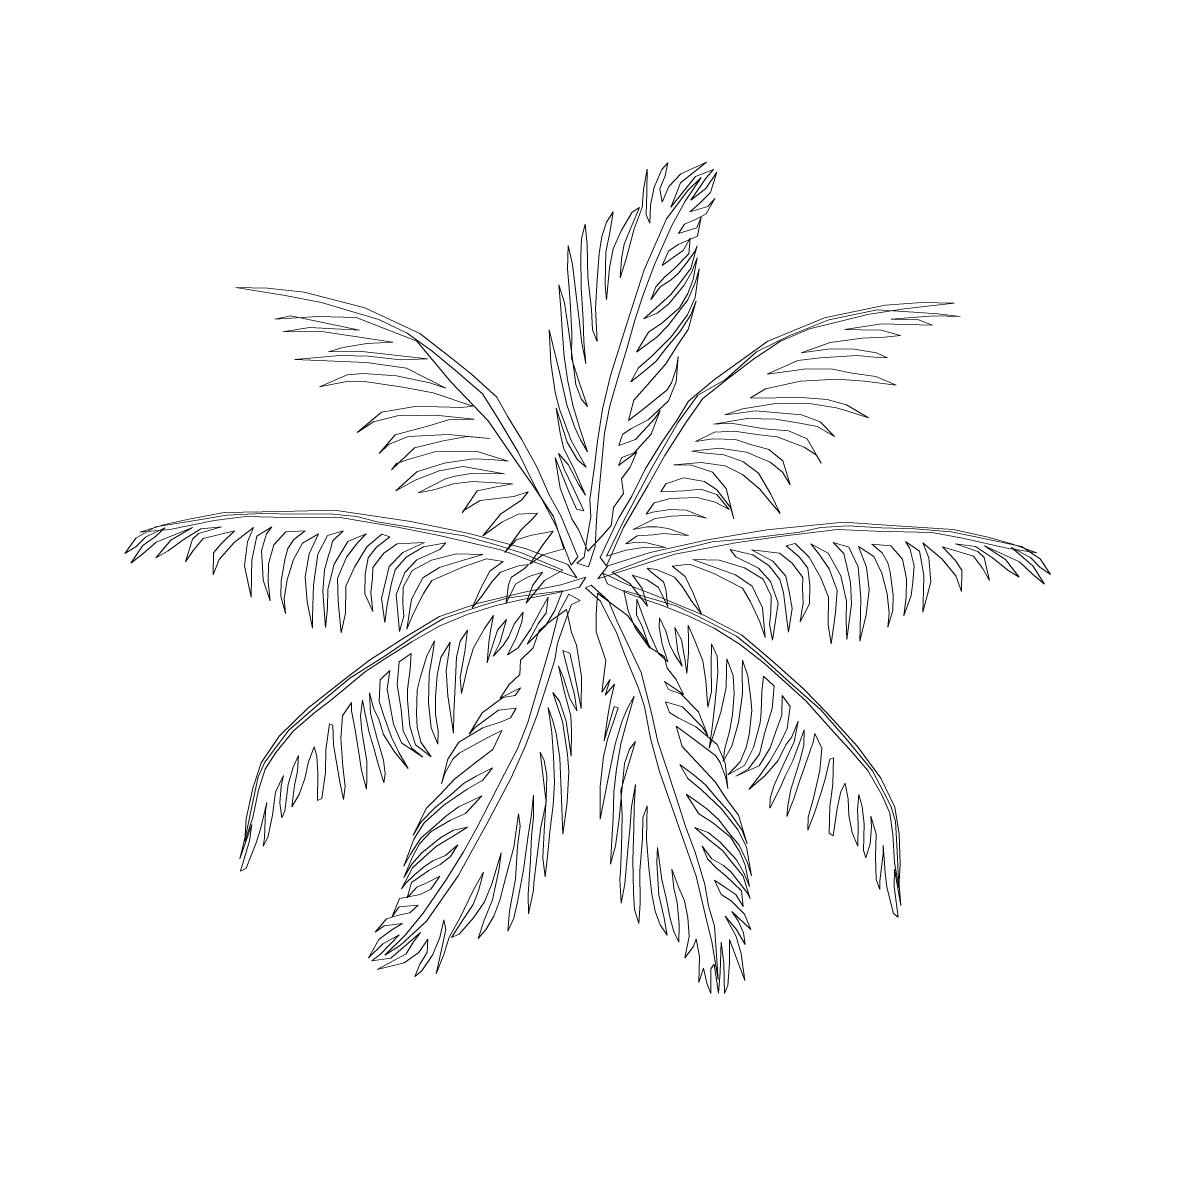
# Model space of a CAD drawing. Header units: millimetres. Extents: x 294.04 to 295.88, y 156.62 to 158.42.
import ezdxf

# ---------------------------------------------------------------- set-up
doc = ezdxf.new("R2010")
doc.units = ezdxf.units.MM
doc.layers.add('palma', color=94, linetype='Continuous', lineweight=5)

# ---------------------------------------------------------------- blocks, each defined once
blk = doc.blocks.new('PALMERA 1')
for points in [[(-0.0585, 0.0553), (-0.0502, 0.0955), (-0.0489, 0.1325), (-0.0592, 0.1814), (-0.0625, 0.1357), (-0.0619, 0.1096), (-0.0752, 0.0814), (-0.0724, 0.1145), (-0.0707, 0.1524), (-0.0709, 0.1977), (-0.0805, 0.2205), (-0.0849, 0.1839), (-0.0933, 0.1502), (-0.1012, 0.1335), (-0.1023, 0.163), (-0.0981, 0.1901), (-0.099, 0.211), (-0.1036, 0.24), (-0.1072, 0.2095), (-0.1214, 0.1635), (-0.1234, 0.1913), (-0.1142, 0.2289), (-0.1062, 0.2573), (-0.1254, 0.2212), (-0.1357, 0.1992), (-0.1472, 0.1703), (-0.1471, 0.2025), (-0.1455, 0.2469), (-0.1347, 0.2858), (-0.1167, 0.3354), (-0.1361, 0.3102), (-0.1567, 0.2618), (-0.175, 0.2231), (-0.1752, 0.2501), (-0.1628, 0.2808), (-0.1348, 0.3311), (-0.108, 0.3765), (-0.0862, 0.4114), (-0.1363, 0.3554), (-0.1662, 0.3147), (-0.1816, 0.2822), (-0.1907, 0.2628), (-0.1889, 0.2985), (-0.1762, 0.3323), (-0.1553, 0.3698), (-0.1368, 0.3976), (-0.1144, 0.4247), (-0.1005, 0.4472), (-0.1287, 0.4261), (-0.1605, 0.3884), (-0.1912, 0.3394), (-0.2076, 0.2998), (-0.218, 0.2778), (-0.2153, 0.311), (-0.202, 0.3552), (-0.1946, 0.3776), (-0.1699, 0.4186), (-0.1543, 0.4403), (-0.1313, 0.4617), (-0.0981, 0.4751), (-0.1363, 0.4716), (-0.1675, 0.4465), (-0.1992, 0.4066), (-0.2101, 0.3881), (-0.2275, 0.3512), (-0.2435, 0.3242), (-0.2545, 0.351), (-0.2328, 0.3902), (-0.2001, 0.4275), (-0.1727, 0.4629), (-0.1405, 0.4811), (-0.1122, 0.4839), (-0.1627, 0.484), (-0.1974, 0.4606), (-0.2195, 0.4366), (-0.245, 0.4099), (-0.2616, 0.3747), (-0.2674, 0.4011), (-0.2443, 0.4387), (-0.2192, 0.4601), (-0.1862, 0.4844), (-0.1562, 0.5025), (-0.1248, 0.5188), (-0.165, 0.5066), (-0.202, 0.4897), (-0.2285, 0.4677), (-0.2461, 0.4578), (-0.2699, 0.4346), (-0.2463, 0.4686), (-0.2096, 0.5008), (-0.1747, 0.5316), (-0.1564, 0.552), (-0.1481, 0.5696), (-0.1832, 0.541), (-0.2019, 0.524), (-0.2284, 0.5021), (-0.2535, 0.4763), (-0.2743, 0.4549), (-0.261, 0.4831), (-0.2407, 0.5079), (-0.2013, 0.5528), (-0.1828, 0.5806), (-0.1719, 0.5991), (-0.1995, 0.5724), (-0.2224, 0.5466), (-0.2551, 0.5115), (-0.2806, 0.4848), (-0.2907, 0.4702), (-0.2915, 0.5028), (-0.2698, 0.5421), (-0.2356, 0.5872), (-0.2106, 0.6174), (-0.1994, 0.6411), (-0.224, 0.6162), (-0.2529, 0.5846), (-0.2741, 0.5602), (-0.2973, 0.5292), (-0.3047, 0.5295), (-0.2823, 0.577), (-0.2584, 0.6163), (-0.236, 0.6638), (-0.241, 0.6715), (-0.2704, 0.6251), (-0.291, 0.5973), (-0.3051, 0.5856), (-0.298, 0.6167), (-0.2857, 0.6474), (-0.2782, 0.6815), (-0.2775, 0.7103), (-0.2962, 0.6707), (-0.3065, 0.6443), (-0.3215, 0.617), (-0.3173, 0.6419), (-0.3068, 0.6756), (-0.2844, 0.7231), (-0.2825, 0.7384), (-0.3016, 0.7162), (-0.3179, 0.6863), (-0.3253, 0.6661), (-0.3205, 0.7036), (-0.301, 0.745), (-0.2836, 0.7863), (-0.2824, 0.8072), (-0.2894, 0.7922), (-0.3175, 0.7441), (-0.3245, 0.7292), (-0.3053, 0.7814), (-0.2968, 0.8086), (-0.2876, 0.8623), (-0.2934, 0.8726), (-0.3108, 0.813), (-0.3253, 0.7823), (-0.3078, 0.8536), (-0.329, 0.7926), (-0.3451, 0.7518), (-0.366, 0.696), (-0.3705, 0.6637), (-0.3656, 0.5851), (-0.3429, 0.5056), (-0.3199, 0.4313), (-0.286, 0.3572), (-0.2515, 0.2775), (-0.2269, 0.2293), (-0.1754, 0.1653), (-0.1414, 0.1256), (-0.0585, 0.0553), (-0.0585, 0.0553)], [(-0.0083, 0.0384), (0.0116, 0.0766), (0.0256, 0.1077), (0.0311, 0.1681), (0.0643, 0.222), (0.0383, 0.2059), (0.0604, 0.2308), (0.0346, 0.2178), (0.0555, 0.2452), (0.0723, 0.27), (0.0992, 0.3128), (0.0533, 0.2585), (0.0471, 0.264), (0.0921, 0.3134), (0.1131, 0.3408), (0.1434, 0.3927), (0.1704, 0.4521), (0.1204, 0.3817), (0.082, 0.3277), (0.0502, 0.291), (0.0306, 0.2725), (0.0086, 0.2559), (0.0411, 0.2945), (0.0711, 0.3319), (0.0998, 0.374), (0.1234, 0.4139), (0.1459, 0.4615), (0.1658, 0.4998), (0.1874, 0.5425), (0.1636, 0.5131), (0.1357, 0.4675), (0.1036, 0.4111), (0.0808, 0.3709), (0.0598, 0.3487), (0.0428, 0.3396), (0.0762, 0.3779), (0.1088, 0.4164), (0.1269, 0.4636), (0.1537, 0.52), (0.1761, 0.5646), (0.1831, 0.5775), (0.2002, 0.622), (0.1775, 0.59), (0.1444, 0.5309), (0.1209, 0.4888), (0.1028, 0.4552), (0.078, 0.4178), (0.0983, 0.4569), (0.1163, 0.4958), (0.1439, 0.554), (0.1687, 0.6132), (0.1809, 0.645), (0.1847, 0.6738), (0.1655, 0.6374), (0.1397, 0.5785), (0.1086, 0.5217), (0.0912, 0.4846), (0.0737, 0.4663), (0.102, 0.5263), (0.1207, 0.5806), (0.1369, 0.6307), (0.1445, 0.6642), (0.1465, 0.6937), (0.1423, 0.7182), (0.1333, 0.681), (0.1252, 0.6383), (0.1018, 0.5774), (0.0883, 0.5503), (0.1068, 0.612), (0.114, 0.6499), (0.1232, 0.6901), (0.1272, 0.7167), (0.1267, 0.7398), (0.1114, 0.7082), (0.0975, 0.6666), (0.0916, 0.6376), (0.0798, 0.6015), (0.0825, 0.6411), (0.0829, 0.6691), (0.0905, 0.7026), (0.1032, 0.7384), (0.1282, 0.7736), (0.1033, 0.7603), (0.0922, 0.7478), (0.1006, 0.7832), (0.1227, 0.8299), (0.1026, 0.8074), (0.1089, 0.8373), (0.1102, 0.8597), (0.0897, 0.8144), (0.0802, 0.8087), (0.0957, 0.8653), (0.0756, 0.8292), (0.0494, 0.7747), (0.0617, 0.8148), (0.0851, 0.8704), (0.0723, 0.8586), (0.0508, 0.819), (0.0322, 0.7761), (0.0377, 0.8636), (0.0222, 0.8122), (0.0178, 0.7764), (0.021, 0.7304), (0.0116, 0.7631), (0.0074, 0.7981), (0.0008, 0.7756), (0.0012, 0.7494), (0.0051, 0.7271), (-0.0149, 0.7754), (-0.0161, 0.7425), (-0.0026, 0.7071), (0.0107, 0.6874), (0.0111, 0.656), (-0.0029, 0.6791), (-0.0158, 0.6997), (-0.0198, 0.7273), (-0.0292, 0.6975), (-0.0131, 0.658), (-0.0018, 0.636), (0.0067, 0.6119), (0.0064, 0.5839), (-0.0015, 0.615), (-0.0171, 0.6367), (-0.025, 0.6543), (-0.0324, 0.6811), (-0.0383, 0.7063), (-0.0387, 0.7189), (-0.0442, 0.6721), (-0.0333, 0.6325), (-0.0276, 0.6094), (-0.0098, 0.5744), (0.0046, 0.5439), (-0.0158, 0.5643), (-0.0297, 0.5904), (-0.0451, 0.637), (-0.0484, 0.6664), (-0.0474, 0.6962), (-0.0564, 0.6538), (-0.0574, 0.624), (-0.0524, 0.5908), (-0.0318, 0.5496), (-0.0139, 0.5229), (-0.0068, 0.4764), (-0.0188, 0.4967), (-0.0328, 0.5198), (-0.0454, 0.5496), (-0.0532, 0.5807), (-0.0619, 0.6122), (-0.0627, 0.651), (-0.0596, 0.678), (-0.0738, 0.622), (-0.0728, 0.5841), (-0.0594, 0.532), (-0.0383, 0.4812), (-0.0225, 0.4491), (-0.019, 0.4175), (-0.0369, 0.4494), (-0.0499, 0.4753), (-0.0587, 0.5068), (-0.0713, 0.547), (-0.0791, 0.5865), (-0.0781, 0.6163), (-0.085, 0.5575), (-0.0769, 0.519), (-0.0698, 0.4777), (-0.0516, 0.4249), (-0.0382, 0.3864), (-0.0438, 0.3448), (-0.0595, 0.3716), (-0.0914, 0.4297), (-0.0943, 0.4465), (-0.0922, 0.479), (-0.0873, 0.5), (-0.1027, 0.4518), (-0.1036, 0.4115), (-0.0791, 0.3614), (-0.0543, 0.3311), (-0.043, 0.3142), (-0.0443, 0.2918), (-0.071, 0.3146), (-0.0911, 0.3681), (-0.0942, 0.3871), (-0.0959, 0.3366), (-0.0786, 0.2894), (-0.0594, 0.2716), (-0.059, 0.2537), (-0.0824, 0.2929), (-0.0818, 0.2593), (-0.0747, 0.2316), (-0.0786, 0.2081), (-0.0607, 0.1814), (-0.0567, 0.1538), (-0.0448, 0.1034), (-0.0083, 0.0384), (-0.0083, 0.0384)], [(-0.0061, 0.2449), (-0.0019, 0.2828), (0.0129, 0.3459), (0.0234, 0.4138), (0.032, 0.5178), (0.0413, 0.634), (0.0562, 0.7137), (0.066, 0.7662), (0.085, 0.8402), (0.0485, 0.7396), (0.0429, 0.698), (0.0321, 0.6563), (0.0242, 0.5896), (0.0208, 0.5346), (0.0138, 0.4758), (0.008, 0.4145), (0.0021, 0.3584), (-0.0087, 0.3032), (-0.0236, 0.2182), (-0.0224, 0.1563), (-0.0213, 0.1048), (-0.0223, 0.0615), (-0.0033, 0.0187), (0.0093, 0.0191), (-0.0069, 0.0555), (-0.0084, 0.0842), (-0.0111, 0.1259), (-0.0082, 0.1717), (-0.0061, 0.2449), (-0.0061, 0.2449)], [(-0.0339, 0.0297), (-0.0343, 0.0062), (-0.0683, 0.0459), (-0.1186, 0.0965), (-0.1868, 0.1685), (-0.237, 0.2309), (-0.2717, 0.3031), (-0.3061, 0.3807), (-0.3284, 0.4406), (-0.3578, 0.5287), (-0.3743, 0.6054), (-0.3762, 0.6697), (-0.3626, 0.7214), (-0.34, 0.7784), (-0.3188, 0.8189), (-0.3311, 0.7699), (-0.3504, 0.7177), (-0.3625, 0.6761), (-0.3629, 0.6365), (-0.3568, 0.581), (-0.3408, 0.5261), (-0.3282, 0.4911), (-0.3005, 0.4039), (-0.2813, 0.3604), (-0.2556, 0.3031), (-0.2269, 0.2476), (-0.1927, 0.1971), (-0.1551, 0.1535), (-0.1159, 0.1135), (-0.0661, 0.0664), (-0.0339, 0.0297), (-0.0339, 0.0297)], [(0.0613, 0.0433), (0.0708, 0.0893), (0.0722, 0.116), (0.0883, 0.1777), (0.1147, 0.2354), (0.0988, 0.164), (0.091, 0.1252), (0.1016, 0.115), (0.1095, 0.1622), (0.1161, 0.2043), (0.125, 0.2363), (0.1274, 0.2082), (0.1223, 0.1649), (0.1215, 0.139), (0.1323, 0.1901), (0.1398, 0.2401), (0.1507, 0.2682), (0.172, 0.314), (0.1527, 0.2463), (0.1488, 0.2046), (0.1536, 0.183), (0.1594, 0.2438), (0.1772, 0.3079), (0.1888, 0.3403), (0.2165, 0.3948), (0.2504, 0.4495), (0.2184, 0.3693), (0.1939, 0.3077), (0.1811, 0.2605), (0.1768, 0.2347), (0.1743, 0.2065), (0.1882, 0.2553), (0.2041, 0.3003), (0.2231, 0.3478), (0.2446, 0.3887), (0.2716, 0.434), (0.2929, 0.4715), (0.317, 0.5129), (0.306, 0.4763), (0.2822, 0.4287), (0.2522, 0.3711), (0.2316, 0.3296), (0.2244, 0.2999), (0.2252, 0.2813), (0.2399, 0.3295), (0.2546, 0.3778), (0.2844, 0.4187), (0.3172, 0.4718), (0.3425, 0.5148), (0.3495, 0.5277), (0.3776, 0.5662), (0.3623, 0.5304), (0.3306, 0.4704), (0.3088, 0.4274), (0.2896, 0.3944), (0.2723, 0.3541), (0.2936, 0.3915), (0.3172, 0.4273), (0.3511, 0.482), (0.3879, 0.5358), (0.4074, 0.5625), (0.4295, 0.5813), (0.4099, 0.5462), (0.3731, 0.4924), (0.3432, 0.4348), (0.3214, 0.4001), (0.3148, 0.3761), (0.3504, 0.4332), (0.386, 0.477), (0.4185, 0.5183), (0.4425, 0.543), (0.4669, 0.56), (0.489, 0.5704), (0.4635, 0.5421), (0.432, 0.5121), (0.3942, 0.4602), (0.3782, 0.4334), (0.4199, 0.4824), (0.4478, 0.509), (0.4808, 0.5295), (0.5204, 0.5475), (0.5371, 0.5474), (0.5049, 0.5263), (0.4708, 0.5043), (0.4503, 0.4843), (0.4258, 0.454), (0.4581, 0.4786), (0.5049, 0.5179), (0.5411, 0.5445), (0.5646, 0.5719), (0.5942, 0.6009), (0.5673, 0.5639), (0.5409, 0.5278), (0.5369, 0.509), (0.5581, 0.5381), (0.5848, 0.5632), (0.6178, 0.5837), (0.6358, 0.5886), (0.6164, 0.5702), (0.5931, 0.5547), (0.5815, 0.5307), (0.6087, 0.5481), (0.6438, 0.555), (0.6983, 0.5455), (0.633, 0.5401), (0.6096, 0.5246), (0.5892, 0.5131), (0.6643, 0.5353), (0.7014, 0.5251), (0.6799, 0.5203), (0.6302, 0.5), (0.6673, 0.503), (0.7049, 0.5166), (0.6712, 0.4918), (0.6395, 0.4848), (0.6149, 0.4823), (0.65, 0.4711), (0.6716, 0.4758), (0.6399, 0.4604), (0.6157, 0.4636), (0.5927, 0.4684), (0.5716, 0.4609), (0.6075, 0.4491), (0.628, 0.4607), (0.6002, 0.434), (0.559, 0.4436), (0.5355, 0.4427), (0.5088, 0.426), (0.5364, 0.4275), (0.5594, 0.4276), (0.5855, 0.4387), (0.5656, 0.4147), (0.5237, 0.4067), (0.4982, 0.4048), (0.4734, 0.3988), (0.4501, 0.3834), (0.4813, 0.3931), (0.5071, 0.3923), (0.5275, 0.3955), (0.5535, 0.403), (0.5779, 0.4117), (0.5887, 0.4183), (0.5516, 0.3888), (0.5132, 0.3758), (0.49, 0.3687), (0.4517, 0.3641), (0.4183, 0.3596), (0.4464, 0.3535), (0.4751, 0.3567), (0.5226, 0.369), (0.5499, 0.3816), (0.5749, 0.3994), (0.5429, 0.3687), (0.5192, 0.351), (0.4879, 0.3378), (0.4434, 0.3329), (0.4107, 0.3326), (0.367, 0.3139), (0.3913, 0.3143), (0.4183, 0.315), (0.4499, 0.3221), (0.4811, 0.3318), (0.5123, 0.3416), (0.5439, 0.3619), (0.5657, 0.3785), (0.5262, 0.3375), (0.494, 0.3164), (0.4436, 0.3002), (0.3881, 0.2901), (0.3526, 0.2859), (0.3249, 0.2712), (0.3615, 0.2734), (0.3902, 0.2765), (0.4214, 0.2863), (0.4621, 0.2975), (0.4995, 0.3124), (0.524, 0.3295), (0.4784, 0.2917), (0.4416, 0.2776), (0.4031, 0.2611), (0.3488, 0.2477), (0.3093, 0.2381), (0.2773, 0.2108), (0.3084, 0.2122), (0.3737, 0.2175), (0.3902, 0.2236), (0.4164, 0.243), (0.4306, 0.2592), (0.3992, 0.2194), (0.3651, 0.1974), (0.3097, 0.1908), (0.2715, 0.1946), (0.2513, 0.1949), (0.2332, 0.1816), (0.2668, 0.1715), (0.3226, 0.1838), (0.3402, 0.1914), (0.2988, 0.1626), (0.2489, 0.152), (0.2244, 0.1579), (0.2091, 0.1486), (0.254, 0.1507), (0.2268, 0.1333), (0.1991, 0.1234), (0.1865, 0.0977), (0.1535, 0.0856), (0.1284, 0.0594), (0.1025, 0.0518), (0.0613, 0.0433), (0.0613, 0.0433)], [(0.1687, 0.1757), (0.2018, 0.2129), (0.2475, 0.259), (0.2988, 0.3047), (0.3806, 0.369), (0.4746, 0.4401), (0.5693, 0.4974), (0.6362, 0.5197), (0.6728, 0.5255), (0.6196, 0.5053), (0.5686, 0.4799), (0.4988, 0.4369), (0.4459, 0.4008), (0.4016, 0.3681), (0.3566, 0.3311), (0.3077, 0.2921), (0.2639, 0.2567), (0.2233, 0.2176), (0.1182, 0.0933), (0.0781, 0.0431), (0.0446, 0.017), (0.0295, 0.0376), (0.0482, 0.0384), (0.0704, 0.0607), (0.1051, 0.0968), (0.1236, 0.1254), (0.1687, 0.1757), (0.1687, 0.1757)], [(-0.0518, 0.0123), (-0.0752, 0.047), (-0.0887, 0.1029), (-0.0931, 0.0662), (-0.0867, 0.0342), (-0.1094, 0.0545), (-0.1242, 0.0777), (-0.1257, 0.1203), (-0.1362, 0.0865), (-0.138, 0.0713), (-0.1226, 0.0425), (-0.1193, 0.0334), (-0.1352, 0.0431), (-0.1615, 0.0716), (-0.1682, 0.0962), (-0.1737, 0.1301), (-0.181, 0.1603), (-0.1825, 0.1159), (-0.1817, 0.079), (-0.1662, 0.0502), (-0.1991, 0.0603), (-0.2352, 0.0956), (-0.2764, 0.1473), (-0.2801, 0.1781), (-0.2807, 0.2225), (-0.278, 0.2556), (-0.2971, 0.199), (-0.296, 0.1512), (-0.2744, 0.1173), (-0.2419, 0.0859), (-0.2094, 0.0544), (-0.2569, 0.0768), (-0.2964, 0.1116), (-0.3216, 0.1471), (-0.3225, 0.1841), (-0.3079, 0.2149), (-0.2962, 0.2351), (-0.2891, 0.2662), (-0.3294, 0.2035), (-0.3327, 0.1577), (-0.322, 0.1236), (-0.2897, 0.0848), (-0.2854, 0.0666), (-0.3226, 0.0949), (-0.3434, 0.1283), (-0.3515, 0.1612), (-0.3474, 0.1883), (-0.3353, 0.2299), (-0.3243, 0.2645), (-0.3508, 0.2243), (-0.3587, 0.1915), (-0.365, 0.16), (-0.3537, 0.1224), (-0.3241, 0.0848), (-0.3722, 0.1129), (-0.3876, 0.1417), (-0.3949, 0.1763), (-0.3858, 0.1957), (-0.3751, 0.2229), (-0.3546, 0.2551), (-0.3857, 0.2301), (-0.4019, 0.1957), (-0.4116, 0.1638), (-0.4053, 0.1361), (-0.3907, 0.1055), (-0.4086, 0.1086), (-0.4229, 0.1444), (-0.4275, 0.1917), (-0.4263, 0.233), (-0.4026, 0.2832), (-0.3926, 0.3204), (-0.4262, 0.2674), (-0.447, 0.2278), (-0.4503, 0.182), (-0.4434, 0.1465), (-0.4368, 0.1218), (-0.461, 0.1526), (-0.4656, 0.2043), (-0.4555, 0.2554), (-0.4393, 0.2897), (-0.4249, 0.3249), (-0.4622, 0.264), (-0.4778, 0.224), (-0.4841, 0.1947), (-0.4868, 0.1777), (-0.4891, 0.1659), (-0.4789, 0.1374), (-0.5033, 0.1586), (-0.5043, 0.2021), (-0.4843, 0.2604), (-0.4578, 0.3167), (-0.4474, 0.3387), (-0.4804, 0.2962), (-0.5063, 0.2525), (-0.5193, 0.2091), (-0.5217, 0.1651), (-0.5416, 0.196), (-0.5424, 0.233), (-0.5356, 0.2749), (-0.5238, 0.3113), (-0.51, 0.336), (-0.532, 0.3098), (-0.5453, 0.2816), (-0.5586, 0.2374), (-0.5621, 0.2186), (-0.5599, 0.196), (-0.5476, 0.172), (-0.581, 0.1899), (-0.5918, 0.224), (-0.5831, 0.2629), (-0.5678, 0.2955), (-0.5481, 0.3281), (-0.5778, 0.297), (-0.5917, 0.2745), (-0.6075, 0.2454), (-0.6133, 0.2105), (-0.6112, 0.1944), (-0.6288, 0.2232), (-0.6173, 0.2704), (-0.604, 0.2986), (-0.5857, 0.3373), (-0.6251, 0.2881), (-0.641, 0.2429), (-0.642, 0.2111), (-0.6639, 0.2559), (-0.6753, 0.2978), (-0.6726, 0.3309), (-0.6909, 0.2922), (-0.6868, 0.2688), (-0.6743, 0.2339), (-0.7231, 0.2763), (-0.7299, 0.3053), (-0.7327, 0.3335), (-0.7416, 0.2871), (-0.7352, 0.2712), (-0.7009, 0.2389), (-0.7349, 0.2603), (-0.7566, 0.2942), (-0.7744, 0.3295), (-0.7897, 0.3517), (-0.7791, 0.308), (-0.7516, 0.266), (-0.803, 0.3236), (-0.8163, 0.3568), (-0.83, 0.3848), (-0.8234, 0.3418), (-0.8106, 0.3143), (-0.8, 0.291), (-0.826, 0.3248), (-0.8357, 0.3498), (-0.8489, 0.3721), (-0.8428, 0.3349), (-0.8185, 0.2976), (-0.7432, 0.2427), (-0.7021, 0.2137), (-0.6391, 0.1786), (-0.5784, 0.1499), (-0.5198, 0.1191), (-0.4676, 0.0998), (-0.4265, 0.0912), (-0.3165, 0.0576), (-0.2591, 0.038), (-0.1935, 0.0265), (-0.142, 0.0172), (-0.0518, 0.0123), (-0.0518, 0.0123)], [(-0.0493, -0.0028), (-0.137, 0.0073), (-0.2519, 0.0304), (-0.3679, 0.0603), (-0.5139, 0.1088), (-0.6068, 0.158), (-0.7086, 0.2113), (-0.7652, 0.2531), (-0.8029, 0.2849), (-0.8416, 0.3214), (-0.7904, 0.2886), (-0.7182, 0.2342), (-0.667, 0.1992), (-0.5649, 0.1511), (-0.4971, 0.117), (-0.3863, 0.083), (-0.3048, 0.0596), (-0.181, 0.0303), (-0.1012, 0.0216), (-0.0205, 0.0126), (-0.0493, -0.0028), (-0.0493, -0.0028)], [(0.0538, 0.0057), (0.0835, 0.0353), (0.1133, 0.0558), (0.1612, 0.0742), (0.1247, 0.0465), (0.1012, 0.0324), (0.0848, 0.0059), (0.1119, 0.0258), (0.1424, 0.0493), (0.1804, 0.0738), (0.2057, 0.0777), (0.176, 0.0537), (0.1528, 0.0291), (0.1426, 0.0126), (0.1688, 0.0273), (0.1884, 0.046), (0.2069, 0.0575), (0.2332, 0.0687), (0.2101, 0.0498), (0.1793, 0.0128), (0.204, 0.025), (0.2297, 0.0537), (0.2492, 0.076), (0.2294, 0.0402), (0.2171, 0.0203), (0.1991, -0.0052), (0.2263, 0.0112), (0.2619, 0.0373), (0.2891, 0.0685), (0.3208, 0.1106), (0.3103, 0.0805), (0.281, 0.0369), (0.2586, 0.0004), (0.2808, 0.0142), (0.3006, 0.0408), (0.3266, 0.0922), (0.35, 0.1394), (0.3674, 0.1768), (0.3478, 0.1043), (0.33, 0.0569), (0.3111, 0.0263), (0.2999, 0.0081), (0.3297, 0.0286), (0.3502, 0.0582), (0.371, 0.0956), (0.3848, 0.1272), (0.3938, 0.1604), (0.4052, 0.1843), (0.4037, 0.1486), (0.3886, 0.1019), (0.3643, 0.0495), (0.3401, 0.0141), (0.3274, -0.0066), (0.3537, 0.0138), (0.3835, 0.0491), (0.3987, 0.0683), (0.4196, 0.1114), (0.4292, 0.1363), (0.4341, 0.1664), (0.4272, 0.2015), (0.446, 0.1671), (0.4417, 0.1286), (0.425, 0.0794), (0.4163, 0.0597), (0.3948, 0.0249), (0.3801, -0.0026), (0.4086, 0.0027), (0.4309, 0.0427), (0.4435, 0.0909), (0.4577, 0.1324), (0.4559, 0.1701), (0.4428, 0.1953), (0.47, 0.1523), (0.4698, 0.1113), (0.4617, 0.0797), (0.4528, 0.0429), (0.4329, 0.0106), (0.4582, 0.0201), (0.4773, 0.0586), (0.4813, 0.0928), (0.4836, 0.1336), (0.4827, 0.1673), (0.479, 0.2039), (0.4901, 0.1627), (0.4961, 0.1224), (0.4922, 0.0883), (0.4935, 0.0681), (0.4879, 0.035), (0.5027, 0.0738), (0.511, 0.1224), (0.5169, 0.169), (0.5249, 0.195), (0.5346, 0.2107), (0.5294, 0.1671), (0.5249, 0.1413), (0.521, 0.1071), (0.5135, 0.0728), (0.5065, 0.0429), (0.5228, 0.0694), (0.5334, 0.0994), (0.5486, 0.1575), (0.5618, 0.1882), (0.5719, 0.2082), (0.5655, 0.1699), (0.5559, 0.1359), (0.5439, 0.0906), (0.5358, 0.0534), (0.5288, 0.0383), (0.556, 0.0546), (0.5775, 0.0951), (0.5962, 0.1475), (0.6084, 0.1858), (0.6221, 0.2081), (0.6142, 0.173), (0.6035, 0.1316), (0.596, 0.1008), (0.5813, 0.0642), (0.5861, 0.0589), (0.6137, 0.1036), (0.633, 0.1442), (0.6606, 0.1889), (0.6698, 0.189), (0.647, 0.1391), (0.6354, 0.1074), (0.6328, 0.0884), (0.655, 0.1113), (0.6753, 0.1387), (0.6985, 0.1633), (0.7222, 0.1795), (0.6997, 0.1431), (0.6828, 0.1193), (0.6681, 0.0918), (0.6875, 0.1084), (0.7105, 0.1364), (0.7381, 0.1811), (0.7491, 0.1915), (0.7404, 0.1626), (0.7246, 0.1334), (0.7117, 0.1162), (0.7401, 0.1399), (0.7641, 0.1788), (0.7906, 0.2162), (0.8061, 0.2283), (0.7974, 0.2143), (0.7729, 0.1654), (0.7642, 0.1513), (0.797, 0.1951), (0.8159, 0.2165), (0.8551, 0.2541), (0.8675, 0.2556), (0.8265, 0.2077), (0.8091, 0.1796), (0.8588, 0.2323), (0.8193, 0.1813), (0.7944, 0.1464), (0.7586, 0.0976), (0.7353, 0.0766), (0.6654, 0.0374), (0.5869, 0.0139), (0.512, -0.0074), (0.4315, -0.0194), (0.3467, -0.0345), (0.2916, -0.0405), (0.2098, -0.0323), (0.158, -0.0255), (0.0538, 0.0057), (0.0538, 0.0057)], [(0.0195, 0.0131), (0, 0), (0.0518, -0.0068), (0.1212, -0.0222), (0.2195, -0.0406), (0.2988, -0.0473), (0.3779, -0.0377), (0.4616, -0.0243), (0.5245, -0.0094), (0.6139, 0.0132), (0.688, 0.0406), (0.7421, 0.0747), (0.778, 0.1143), (0.8148, 0.1647), (0.8358, 0.2043), (0.8015, 0.1672), (0.769, 0.122), (0.7399, 0.0897), (0.707, 0.0678), (0.6571, 0.0425), (0.6024, 0.026), (0.5662, 0.0175), (0.478, -0.007), (0.4324, -0.0142), (0.3695, -0.0235), (0.3074, -0.0297), (0.2464, -0.0286), (0.1889, -0.0217), (0.134, -0.0107), (0.0681, 0.0048), (0.0195, 0.0131), (0.0195, 0.0131)], [(-0.055, -0.0217), (-0.0947, -0.0169), (-0.1328, -0.0065), (-0.1697, 0.0109), (-0.1391, -0.0132), (-0.1163, -0.0239), (-0.1001, -0.0284), (-0.1273, -0.0338), (-0.1576, -0.0227), (-0.1765, -0.0171), (-0.221, 0.0072), (-0.1894, -0.0217), (-0.1704, -0.0339), (-0.1528, -0.0422), (-0.1248, -0.0489), (-0.1739, -0.0505), (-0.2055, -0.0421), (-0.2445, -0.0269), (-0.2676, -0.0096), (-0.2372, -0.0411), (-0.2082, -0.0548), (-0.1741, -0.0644), (-0.161, -0.0663), (-0.1846, -0.0799), (-0.2178, -0.075), (-0.2674, -0.0548), (-0.2962, -0.0316), (-0.3159, -0.0072), (-0.3055, -0.0444), (-0.2806, -0.0669), (-0.2499, -0.077), (-0.2056, -0.0947), (-0.2214, -0.1055), (-0.2585, -0.102), (-0.2934, -0.078), (-0.3096, -0.0532), (-0.3202, -0.0095), (-0.3168, 0.0137), (-0.3276, -0.0479), (-0.3158, -0.089), (-0.2833, -0.1183), (-0.2517, -0.1332), (-0.3034, -0.1153), (-0.344, -0.0896), (-0.3686, -0.0598), (-0.3883, -0.0193), (-0.3963, 0.0092), (-0.4058, 0.0416), (-0.4044, -0.001), (-0.3993, -0.0496), (-0.3799, -0.0835), (-0.3509, -0.1111), (-0.3144, -0.1316), (-0.2954, -0.1438), (-0.3475, -0.1267), (-0.3939, -0.0973), (-0.4291, -0.0603), (-0.4437, -0.0319), (-0.447, -0.0024), (-0.4532, -0.0521), (-0.4373, -0.0844), (-0.4062, -0.1098), (-0.3844, -0.1297), (-0.344, -0.1488), (-0.3098, -0.1585), (-0.3524, -0.1599), (-0.3889, -0.1459), (-0.4317, -0.1182), (-0.4621, -0.1006), (-0.5031, -0.0598), (-0.5193, -0.0349), (-0.5215, -0.0167), (-0.5154, -0.0723), (-0.4878, -0.1025), (-0.4459, -0.1255), (-0.3893, -0.1629), (-0.3564, -0.1752), (-0.4225, -0.158), (-0.4744, -0.1335), (-0.5146, -0.107), (-0.5438, -0.0868), (-0.5672, -0.0543), (-0.5532, -0.0931), (-0.5243, -0.1208), (-0.4913, -0.1396), (-0.4432, -0.1655), (-0.4064, -0.1764), (-0.385, -0.1833), (-0.422, -0.1798), (-0.4908, -0.1613), (-0.5515, -0.1327), (-0.5943, -0.105), (-0.612, -0.0901), (-0.6445, -0.0609), (-0.6148, -0.1028), (-0.5838, -0.1282), (-0.5305, -0.1566), (-0.472, -0.1809), (-0.4456, -0.1934), (-0.4799, -0.1976), (-0.5503, -0.1827), (-0.6188, -0.1569), (-0.6668, -0.131), (-0.7211, -0.0979), (-0.6912, -0.1302), (-0.6506, -0.1559), (-0.6183, -0.1786), (-0.5699, -0.2014), (-0.548, -0.2074), (-0.495, -0.2228), (-0.5616, -0.2226), (-0.6049, -0.2096), (-0.6734, -0.1838), (-0.71, -0.1633), (-0.7276, -0.155), (-0.7115, -0.1733), (-0.6735, -0.1977), (-0.6304, -0.218), (-0.5744, -0.2337), (-0.6358, -0.2295), (-0.6971, -0.2113), (-0.7389, -0.1949), (-0.7695, -0.1847), (-0.7385, -0.2101), (-0.7016, -0.2275), (-0.6725, -0.2412), (-0.7439, -0.2215), (-0.8134, -0.1887), (-0.8363, -0.1779), (-0.8149, -0.1988), (-0.7656, -0.222), (-0.8468, -0.1934), (-0.8934, -0.1714), (-0.8546, -0.194), (-0.8127, -0.217), (-0.748, -0.2508), (-0.6514, -0.2716), (-0.5691, -0.2749), (-0.4934, -0.2719), (-0.4148, -0.2466), (-0.3519, -0.2408), (-0.2943, -0.2077), (-0.2092, -0.1457), (-0.1139, -0.0713), (-0.055, -0.0217), (-0.055, -0.0217)], [(-0.0423, -0.0244), (-0.108, -0.0816), (-0.1495, -0.1104), (-0.1956, -0.1489), (-0.2479, -0.1845), (-0.2929, -0.2116), (-0.3298, -0.2373), (-0.3946, -0.2561), (-0.4457, -0.2664), (-0.5232, -0.2826), (-0.6451, -0.2789), (-0.7662, -0.2529), (-0.8351, -0.228), (-0.8932, -0.2006), (-0.7976, -0.2306), (-0.7263, -0.2503), (-0.6804, -0.2579), (-0.6092, -0.2711), (-0.5461, -0.2718), (-0.4854, -0.2617), (-0.4214, -0.2467), (-0.3578, -0.2305), (-0.3084, -0.2011), (-0.2428, -0.1578), (-0.1881, -0.117), (-0.1085, -0.0599), (-0.0467, -0.0041), (-0.0423, -0.0244), (-0.0423, -0.0244)], [(-0.1054, -0.1947), (-0.1313, -0.2384), (-0.1666, -0.2927), (-0.2085, -0.3472), (-0.2776, -0.4253), (-0.3552, -0.5124), (-0.4379, -0.5874), (-0.4993, -0.6218), (-0.5343, -0.6344), (-0.4858, -0.6046), (-0.4405, -0.57), (-0.38, -0.5147), (-0.3349, -0.4693), (-0.2975, -0.4288), (-0.2599, -0.3831), (-0.2196, -0.3365), (-0.1827, -0.2926), (-0.1507, -0.2475), (-0.0709, -0.1056), (-0.0417, -0.0483), (-0.0129, -0.0168), (0.0053, -0.0329), (-0.0132, -0.0381), (-0.03, -0.0646), (-0.0582, -0.1062), (-0.0701, -0.1382), (-0.1054, -0.1947), (-0.1054, -0.1947)], [(0.0224, -0.0377), (0.0856, -0.0998), (0.1774, -0.1743), (0.2738, -0.2434), (0.4036, -0.3262), (0.5016, -0.367), (0.6066, -0.4111), (0.6762, -0.4278), (0.7242, -0.4376), (0.7762, -0.4438), (0.7196, -0.4246), (0.6312, -0.4045), (0.5708, -0.3867), (0.4696, -0.339), (0.3993, -0.308), (0.3026, -0.2441), (0.2331, -0.1952), (0.1326, -0.1187), (0.0743, -0.0622), (0.0169, -0.0061), (0.0224, -0.0377), (0.0224, -0.0377)], [(0.0362, -0.0313), (0.0779, -0.0273), (0.1299, -0.0013), (0.1031, -0.0285), (0.0752, -0.0444), (0.1049, -0.0476), (0.1331, -0.0448), (0.166, -0.0183), (0.1471, -0.0492), (0.1365, -0.0604), (0.1049, -0.0659), (0.0945, -0.0696), (0.1133, -0.0752), (0.1517, -0.0783), (0.175, -0.0677), (0.205, -0.0496), (0.2317, -0.0364), (0.1993, -0.0663), (0.1702, -0.0892), (0.1382, -0.0956), (0.166, -0.1141), (0.2166, -0.1186), (0.2832, -0.1188), (0.3093, -0.1021), (0.3443, -0.0734), (0.3682, -0.0503), (0.3354, -0.1015), (0.2978, -0.1311), (0.2588, -0.1363), (0.2138, -0.1312), (0.1693, -0.1253), (0.2168, -0.1477), (0.2675, -0.1565), (0.3109, -0.1534), (0.3413, -0.1301), (0.3554, -0.1001), (0.3631, -0.0769), (0.3834, -0.0521), (0.3598, -0.1227), (0.3262, -0.1552), (0.2939, -0.169), (0.2434, -0.1688), (0.227, -0.1762), (0.2712, -0.1874), (0.3112, -0.1825), (0.3417, -0.1679), (0.3591, -0.1471), (0.3848, -0.1108), (0.4032, -0.0808), (0.3899, -0.1272), (0.3688, -0.1538), (0.3494, -0.179), (0.3136, -0.1933), (0.2657, -0.1944), (0.3167, -0.2142), (0.3487, -0.2078), (0.3805, -0.1905), (0.3896, -0.1712), (0.4043, -0.1469), (0.4161, -0.1105), (0.4161, -0.1492), (0.3995, -0.1844), (0.381, -0.2122), (0.3569, -0.2245), (0.3241, -0.2327), (0.3369, -0.2441), (0.3745, -0.2328), (0.4131, -0.2059), (0.4442, -0.1786), (0.4674, -0.1293), (0.4911, -0.0975), (0.4707, -0.1567), (0.4538, -0.1993), (0.4197, -0.2305), (0.3879, -0.2478), (0.3651, -0.2574), (0.4047, -0.2578), (0.4479, -0.2277), (0.4797, -0.1878), (0.4958, -0.1535), (0.5151, -0.1195), (0.4905, -0.1875), (0.4705, -0.2254), (0.451, -0.2485), (0.4396, -0.2614), (0.4328, -0.2711), (0.4044, -0.2813), (0.4367, -0.2858), (0.4695, -0.2594), (0.5031, -0.2064), (0.5297, -0.1501), (0.5397, -0.129), (0.5278, -0.1815), (0.511, -0.2284), (0.4854, -0.2668), (0.4521, -0.2963), (0.4886, -0.292), (0.5185, -0.2696), (0.5465, -0.2376), (0.5671, -0.2054), (0.5769, -0.1777), (0.5712, -0.2127), (0.5579, -0.2408), (0.5326, -0.2784), (0.5199, -0.2939), (0.5015, -0.3056), (0.4738, -0.3119), (0.5102, -0.3259), (0.5425, -0.3121), (0.5675, -0.2819), (0.5829, -0.2494), (0.5947, -0.213), (0.5904, -0.2562), (0.581, -0.2808), (0.5695, -0.3119), (0.5466, -0.3377), (0.5316, -0.3467), (0.5663, -0.3416), (0.5945, -0.3022), (0.6078, -0.274), (0.6261, -0.2353), (0.6127, -0.2979), (0.588, -0.3389), (0.565, -0.3603), (0.6126, -0.3483), (0.6535, -0.33), (0.6773, -0.3068), (0.6586, -0.3464), (0.6376, -0.3569), (0.6026, -0.3694), (0.666, -0.381), (0.6939, -0.3674), (0.7171, -0.3525), (0.6861, -0.3884), (0.6706, -0.394), (0.623, -0.3877), (0.6621, -0.4007), (0.7011, -0.3955), (0.7396, -0.3868), (0.7678, -0.3839), (0.7261, -0.404), (0.6762, -0.4095), (0.7545, -0.4121), (0.7883, -0.4022), (0.8177, -0.3945), (0.7812, -0.4171), (0.7513, -0.4235), (0.7271, -0.4314), (0.7698, -0.43), (0.7956, -0.4207), (0.8208, -0.4175), (0.7882, -0.4365), (0.743, -0.4411), (0.6542, -0.4174), (0.6043, -0.4047), (0.538, -0.3788), (0.4773, -0.3501), (0.4158, -0.3233), (0.3682, -0.2965), (0.3354, -0.2703), (0.2386, -0.2064), (0.1883, -0.174), (0.1373, -0.1317), (0.0977, -0.0969), (0.0362, -0.0313), (0.0362, -0.0313)], [(-0.0244, -0.0458), (-0.025, -0.0928), (-0.0219, -0.1179), (-0.0256, -0.1828), (-0.0412, -0.2432), (-0.0385, -0.1714), (-0.0381, -0.1318), (-0.05, -0.1229), (-0.0493, -0.1716), (-0.0479, -0.2143), (-0.0507, -0.2474), (-0.0591, -0.2197), (-0.0619, -0.1754), (-0.0659, -0.1498), (-0.066, -0.2025), (-0.0644, -0.2538), (-0.0698, -0.2835), (-0.0831, -0.3321), (-0.0756, -0.2614), (-0.08, -0.2206), (-0.0896, -0.2), (-0.0838, -0.2608), (-0.0884, -0.3274), (-0.0937, -0.3615), (-0.1102, -0.4193), (-0.1336, -0.4803), (-0.1182, -0.3951), (-0.1053, -0.3291), (-0.1012, -0.2816), (-0.1014, -0.2546), (-0.1046, -0.2273), (-0.11, -0.2775), (-0.1159, -0.3241), (-0.1269, -0.3749), (-0.1394, -0.4195), (-0.1574, -0.4691), (-0.1721, -0.5095), (-0.1881, -0.5547), (-0.1833, -0.5171), (-0.1696, -0.4655), (-0.1511, -0.4033), (-0.1377, -0.359), (-0.1362, -0.3285), (-0.1415, -0.3099), (-0.1459, -0.3605), (-0.1513, -0.4107), (-0.1729, -0.4564), (-0.1951, -0.5148), (-0.2118, -0.5617), (-0.2163, -0.5758), (-0.2366, -0.6189), (-0.2292, -0.5804), (-0.2094, -0.5156), (-0.1952, -0.4695), (-0.1834, -0.4332), (-0.1736, -0.3894), (-0.1878, -0.4311), (-0.2035, -0.471), (-0.2264, -0.5312), (-0.2521, -0.5901), (-0.2666, -0.6208), (-0.2848, -0.6435), (-0.2718, -0.6044), (-0.247, -0.5451), (-0.2275, -0.4833), (-0.2128, -0.4451), (-0.2116, -0.4199), (-0.2354, -0.4818), (-0.2616, -0.5328), (-0.2867, -0.5791), (-0.3056, -0.6078), (-0.3256, -0.6296), (-0.3461, -0.6436), (-0.3255, -0.6113), (-0.3002, -0.5759), (-0.2725, -0.517), (-0.2622, -0.4885), (-0.294, -0.5445), (-0.3163, -0.5759), (-0.3449, -0.6022), (-0.3804, -0.6274), (-0.3978, -0.6299), (-0.3692, -0.6036), (-0.3399, -0.5755), (-0.323, -0.5512), (-0.3051, -0.5177), (-0.3318, -0.5471), (-0.3707, -0.5954), (-0.4022, -0.6279), (-0.4193, -0.6596), (-0.4429, -0.6936), (-0.4234, -0.6523), (-0.4039, -0.6109), (-0.4039, -0.5927), (-0.4192, -0.6252), (-0.4407, -0.6549), (-0.4693, -0.6812), (-0.4856, -0.6885), (-0.47, -0.6668), (-0.45, -0.6472), (-0.4432, -0.6214), (-0.4679, -0.6442), (-0.5002, -0.658), (-0.5564, -0.6584), (-0.4924, -0.6413), (-0.4724, -0.6217), (-0.4549, -0.6052), (-0.5246, -0.6411), (-0.5633, -0.639), (-0.5431, -0.6302), (-0.4972, -0.6013), (-0.534, -0.6109), (-0.5674, -0.6317), (-0.5394, -0.5997), (-0.5092, -0.5881), (-0.4855, -0.5811), (-0.523, -0.5763), (-0.5424, -0.5854), (-0.5141, -0.5643), (-0.4898, -0.5629), (-0.4663, -0.5632), (-0.4475, -0.5506), (-0.4854, -0.5467), (-0.5024, -0.5623), (-0.4801, -0.5309), (-0.4383, -0.5312), (-0.4149, -0.5272), (-0.3919, -0.5058), (-0.4183, -0.5116), (-0.4421, -0.5165), (-0.4648, -0.5327), (-0.4498, -0.5054), (-0.4101, -0.4897), (-0.3864, -0.4826), (-0.3631, -0.4721), (-0.3431, -0.4525), (-0.371, -0.4684), (-0.3966, -0.4724), (-0.4156, -0.4785), (-0.4401, -0.4917), (-0.4624, -0.5048), (-0.4718, -0.5133), (-0.4417, -0.4769), (-0.4056, -0.4574), (-0.3842, -0.446), (-0.3474, -0.4343), (-0.3155, -0.4236), (-0.3442, -0.4229), (-0.3728, -0.431), (-0.4162, -0.4524), (-0.4406, -0.47), (-0.4614, -0.4913), (-0.437, -0.4555), (-0.4162, -0.4341), (-0.3888, -0.4148), (-0.3447, -0.4012), (-0.3131, -0.3957), (-0.2745, -0.3687), (-0.2975, -0.374), (-0.3239, -0.3798), (-0.3541, -0.3914), (-0.382, -0.4073), (-0.4108, -0.4227), (-0.4393, -0.449), (-0.4567, -0.4699), (-0.4261, -0.4209), (-0.3979, -0.3954), (-0.3511, -0.3691), (-0.2998, -0.3492), (-0.2657, -0.3385), (-0.2404, -0.3192), (-0.2759, -0.3283), (-0.3036, -0.3367), (-0.3324, -0.3522), (-0.3702, -0.3709), (-0.4041, -0.3925), (-0.4249, -0.4139), (-0.3872, -0.3682), (-0.3538, -0.3474), (-0.3191, -0.324), (-0.2683, -0.3007), (-0.2312, -0.2837), (-0.205, -0.2509), (-0.2353, -0.2581), (-0.2993, -0.2753), (-0.3135, -0.2847), (-0.3351, -0.3079), (-0.3473, -0.3268), (-0.3231, -0.2823), (-0.2937, -0.2543), (-0.241, -0.2361), (-0.2024, -0.2339), (-0.1824, -0.2304), (-0.1667, -0.2131), (-0.202, -0.2104), (-0.2546, -0.2329), (-0.2705, -0.2437), (-0.2352, -0.2077), (-0.1891, -0.1875), (-0.1629, -0.189), (-0.1497, -0.177), (-0.1943, -0.1872), (-0.1696, -0.1644), (-0.1447, -0.1503), (-0.1366, -0.1219), (-0.107, -0.1047), (-0.0881, -0.0738), (-0.0632, -0.0619), (-0.0244, -0.0458), (-0.0244, -0.0458)], [(-0.0018, -0.0435), (-0.0042, -0.1306), (0, -0.181), (-0.0003, -0.241), (0.0055, -0.304), (0.0123, -0.3556), (0.0159, -0.4003), (0.0435, -0.4628), (0.0672, -0.5083), (0.1049, -0.5788), (0.1844, -0.6701), (0.2823, -0.7475), (0.3454, -0.7848), (0.4026, -0.8117), (0.3196, -0.7575), (0.259, -0.715), (0.2239, -0.6844), (0.1684, -0.6378), (0.1278, -0.5896), (0.0969, -0.5364), (0.0677, -0.4774), (0.0398, -0.418), (0.0311, -0.3612), (0.0219, -0.2827), (0.0195, -0.2149), (0.0129, -0.1171), (0.0167, -0.034), (-0.0018, -0.0435), (-0.0018, -0.0435)], [(0.0171, -0.0696), (0.0603, -0.076), (0.0915, -0.0692), (0.052, -0.0936), (0.0224, -0.1108), (0.067, -0.1211), (0.0966, -0.1244), (0.1277, -0.111), (0.0804, -0.1382), (0.0506, -0.1489), (0.0364, -0.1562), (0.072, -0.1697), (0.1081, -0.1685), (0.1544, -0.1591), (0.1037, -0.1847), (0.0547, -0.1928), (0.0362, -0.2023), (0.0659, -0.2056), (0.1307, -0.2254), (0.1672, -0.2211), (0.1732, -0.2174), (0.1277, -0.2455), (0.0896, -0.2372), (0.0577, -0.2297), (0.1286, -0.2663), (0.1654, -0.2772), (0.206, -0.2824), (0.237, -0.2895), (0.1762, -0.2931), (0.1561, -0.2901), (0.1215, -0.2813), (0.0644, -0.2543), (0.1337, -0.301), (0.181, -0.3126), (0.2324, -0.3153), (0.2763, -0.3112), (0.2227, -0.329), (0.1656, -0.3225), (0.1095, -0.3068), (0.0778, -0.2919), (0.0474, -0.2743), (0.0976, -0.3184), (0.1736, -0.351), (0.226, -0.3585), (0.253, -0.3605), (0.2672, -0.3532), (0.2077, -0.3746), (0.1491, -0.3642), (0.1019, -0.3527), (0.0626, -0.3309), (0.1349, -0.3715), (0.2096, -0.4002), (0.2518, -0.4019), (0.2764, -0.393), (0.2321, -0.4141), (0.1631, -0.403), (0.1225, -0.3979), (0.0755, -0.3789), (0.1425, -0.417), (0.2124, -0.4467), (0.2609, -0.4556), (0.2994, -0.4491), (0.2385, -0.4666), (0.1724, -0.4494), (0.1319, -0.4303), (0.0888, -0.4099), (0.0673, -0.403), (0.1287, -0.4599), (0.1791, -0.4945), (0.2444, -0.536), (0.2735, -0.5497), (0.3308, -0.5628), (0.2707, -0.5624), (0.2404, -0.5514), (0.1819, -0.5205), (0.1266, -0.4804), (0.1017, -0.4579), (0.1576, -0.5263), (0.2256, -0.5691), (0.3537, -0.6327), (0.2686, -0.6034), (0.2167, -0.5789), (0.162, -0.5466), (0.1115, -0.526), (0.2301, -0.596), (0.2859, -0.6191), (0.2563, -0.6158), (0.2094, -0.6034), (0.1611, -0.5849), (0.2861, -0.6643), (0.3533, -0.6928), (0.3008, -0.6788), (0.2123, -0.6338), (0.3255, -0.7152), (0.3575, -0.7227), (0.2763, -0.6919), (0.2077, -0.6596), (0.1168, -0.5672), (0.0875, -0.4652), (0.0512, -0.3643), (0.0333, -0.2676), (0.022, -0.2096), (0.0099, -0.1372), (0.0171, -0.0696), (0.0171, -0.0696)]]:
    blk.add_lwpolyline(points)

msp = doc.modelspace()

# ---------------------------------------------------------------- block references
at = {"layer": 'palma', "xscale": 0.8000000000000073, "yscale": 0.8000000000000114, "zscale": 0.8, "rotation": 203.9999999999995}
msp.add_blockref('PALMERA 1', (294.9392, 157.5406), dxfattribs=at)

doc.saveas('drawing.dxf')
